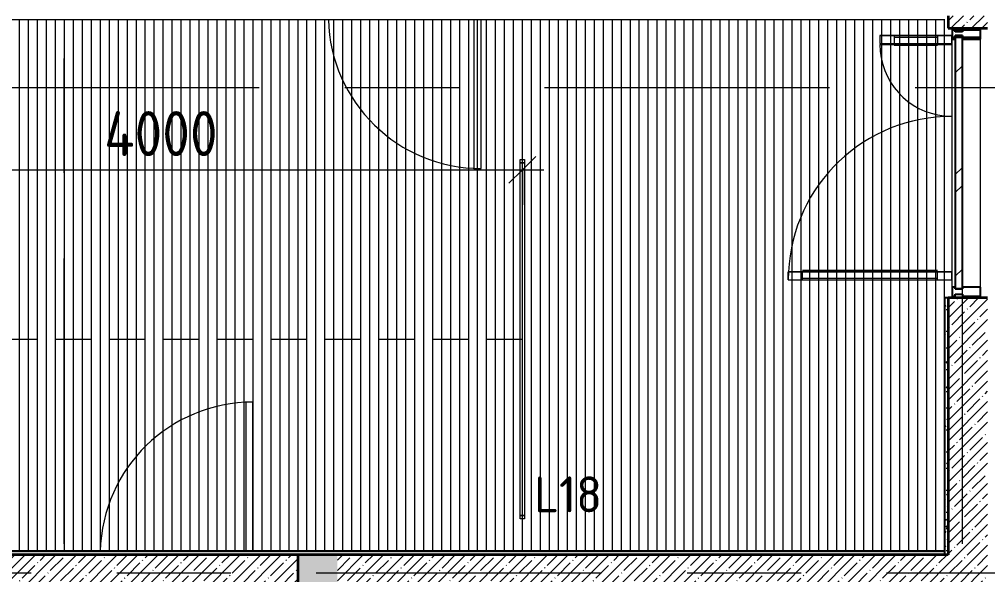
# Model space of a CAD drawing. Header units: millimetres. Extents: x 35802 to 233035, y -8553 to 29000.
# Drawn here: x 70310 to 75700, y 7790 to 10880 of the extents above; entities that cross this region are included whole.
import ezdxf

# ---------------------------------------------------------------- set-up
doc = ezdxf.new("R2010")
doc.units = ezdxf.units.MM
doc.linetypes.add('ADSK_Штрих_ш2 п1', pattern=[300, 200, -100])
doc.linetypes.add('Осевая', pattern=[3175, 635, -476.25, 1587.5, -476.25])
for name, color, linetype, lineweight in [('A-ANNO-DIMS', 7, 'Continuous', 9), ('A-ANNO-DIMS-100', 7, 'Continuous', 9), ('A-CLNG-PATT', 7, 'Continuous', 9), ('A-DETL-1', 7, 'ADSK_Штрих_ш2 п1', 9), ('A-DETL-GENF', 7, 'Continuous', 9), ('A-DOOR', 7, 'Continuous', 9), ('A-DOOR-1', 7, 'Continuous', 13), ('A-GLAZ-CURT', 7, 'Continuous', 9), ('A-GLAZ-CURT-1', 7, 'Continuous', 25), ('A-GLAZ-CWMG', 7, 'Continuous', 9), ('A-GLAZ-CWMG-1', 7, 'Continuous', 25), ('E-LITE-EQPM-IDEN', 7, 'Continuous', 9), ('I-WALL', 7, 'Continuous', 9), ('Оси-2', 7, 'Осевая', 9)]:
    doc.layers.add(name, color=color, linetype=linetype, lineweight=lineweight)
for name, color, linetype, lineweight, true_color in [('A-CLNG-1', 7, 'Continuous', 9, 0xc0c0c0), ('A-WALL-1', 7, 'Continuous', 35, 0x3c3c3c), ('A-WALL-2', 7, 'Continuous', 25, 0x3c3c3c), ('A-WALL-FNSH-2', 7, 'Continuous', 13, 0x3c3c3c), ('E-LITE-EQPM-1', 1, 'Continuous', 9, 0xff0000)]:
    doc.layers.add(name, color=color, linetype=linetype, lineweight=lineweight, true_color=true_color)
doc.styles.add('GOST Common', font='GOST_Common.ttf', dxfattribs={"height": 200})
doc.styles.add('ISOCPEUR', font='isocpeur.ttf', dxfattribs={"width": 0.9, "height": 250})
doc.dimstyles.new('ISO-2_5_0_9К_БОЛЬШОЙ', dxfattribs={"dimscale": 304.8, "dimtxt": 248.995294, "dimasz": 0.492126, "dimexe": 0.393701, "dimexo": 0.984252, "dimgap": 0, "dimtad": 1, "dimdec": 0, "dimrnd": 10, "dimzin": 0, "dimdsep": 46, "dimtxsty": 'ISOCPEUR', "dimblk1": 'OBLIQUE', "dimblk2": 'OBLIQUE', "dimsah": 1, "dimcen": 0.09, "dimdle": 0.393701, "dimazin": 0, "dimtfac": 1, "dimtdec": 4, "dimtix": 1, "dimtmove": 0, "dimatfit": 3, "dimfxl": 1, "dimtvp": 1, "dimtolj": 1, "dimtzin": 0, "dimarcsym": 2})
pattern_1 = [(45, (0, 0), (-57.02463, 57.02463), []), (45, (57.025, 0), (-57.02463, 57.02463), [100.806, -20.161, 3.353, -16.808])]
pattern_2 = [(0, (0, 0), (121.92, 30.48), [10.058, -81.382, 10.058, -81.382, -487.68]), (0, (0, 0), (121.92, 30.48), [-182.88, 10.058, -172.822, 10.058, -81.382, -213.36]), (0, (0, 0), (121.92, 30.48), [-457.2, 10.058, -50.902, 10.058, -142.342]), (120, (45.72, 15.24), (-87.356454, 90.345817), [10.058, -81.382, 10.058, -81.382, -487.68]), (120, (45.72, 15.24), (-87.356454, 90.345817), [-182.88, 10.058, -172.822, 10.058, -81.382, -213.36]), (120, (45.72, 15.24), (-87.356454, 90.345817), [-457.2, 10.058, -50.902, 10.058, -142.342]), (240, (60.96, 76.2), (-34.563546, -120.825817), [10.058, -81.382, 10.058, -81.382, -487.68]), (240, (60.96, 76.2), (-34.563546, -120.825817), [-182.88, 10.058, -172.822, 10.058, -81.382, -213.36]), (240, (60.96, 76.2), (-34.563546, -120.825817), [-457.2, 10.058, -50.902, 10.058, -142.342])]

# ---------------------------------------------------------------- blocks, each defined once
blk = doc.blocks.new('Дверь_Витражная_остекление_ - ВВ-6 остекление-32274838-План расстановки осветительного оборудования 1 этажа в осях 12-23')
at = {"layer": 'A-DETL-GENF'}
for p, q in [((-655, 930), (-610, 930)), ((-655, 930), (-655, 61)), ((-610, 930), (-655, 930)), ((-655, 930), (-655, 61)), ((-610, 930), (-610, 61)), ((-610, 61), (-610, 930)), ((-655, 850), (-610, 850)), ((-645, 850), (-645, 100)), ((-601, 850), (-601, 100)), ((705, 420), (660, 420)), ((660, 420), (660, 61)), ((705, 420), (660, 420)), ((660, 420), (660, 61)), ((705, 420), (705, 61)), ((705, 61), (705, 420)), ((651, 340), (651, 100)), ((705, 340), (660, 340)), ((695, 340), (695, 100)), ((-655, 100), (-610, 100)), ((-655, 61), (-655, 20)), ((-655, 61), (-655, 20)), ((-610, 61), (-610, 20)), ((-610, 20), (-610, 61)), ((705, 100), (660, 100)), ((660, 61), (660, 20)), ((660, 61), (660, 20)), ((705, 61), (705, 20)), ((705, 20), (705, 61)), ((-705, 20), (-705, 17)), ((-655, 20), (-705, 20)), ((-655, 20), (-705, 20)), ((-705, 20), (-705, 17)), ((-610, 20), (-655, 20)), ((-655, 20), (-610, 20)), ((-655, 17), (-655, 20)), ((-655, 17), (-655, 20)), ((655, 17), (655, 20)), ((655, 20), (705, 20)), ((655, 20), (655, 17)), ((705, 20), (655, 20)), ((660, 20), (705, 20)), ((660, 20), (705, 20)), ((705, 20), (705, 17)), ((705, 17), (705, 20))]:
    blk.add_line(p, q, dxfattribs=at)
at = {"layer": 'A-DOOR'}
for p, q in [((-655, 930), (-655, 61)), ((655, 420), (655, 61)), ((-655, 61), (-655, 20)), ((655, 61), (655, 20))]:
    blk.add_line(p, q, dxfattribs=at)
for centre, radius, start, end in [((-655, 20), 910, 2.5903, 90), ((655, 20), 400, 90, 174.0893), ((-655, 20), 910, 360, 2.5903), ((655, 20), 400, 174.0893, 180)]:
    blk.add_arc(centre, radius, start, end, dxfattribs=at)
blk = doc.blocks.new('110_Дверь_СКБ_1Ст_Внутренняя1 - Д-17д _Д-9_ 950x2100h_ПУИ_ С_У персонала-24300662-План расстановки осветительного оборудования 1 этажа в осях 12-23')
at = {"layer": 'A-DOOR'}
blk.add_arc((-412.5, 100), 850, 1.4204, 90, dxfattribs=at)
at = {"layer": 'A-DOOR-1'}
for p, q in [((-412.5, 950), (-412.5, 121)), ((-372.5, 950), (-412.5, 950)), ((-372.5, 121), (-372.5, 950))]:
    blk.add_line(p, q, dxfattribs=at)
blk = doc.blocks.new('110_Дверь_СКБ_1Ст_Внутренняя1 - Д-7_л__950x2100h_Туалет-21784696-План расстановки осветительного оборудования 1 этажа в осях 12-23')
at = {"layer": 'A-DOOR'}
blk.add_arc((437.5, 110), 850, 90, 178.5796, dxfattribs=at)
at = {"layer": 'A-DOOR-1'}
for p, q in [((437.5, 960), (397.5, 960)), ((397.5, 960), (397.5, 131)), ((437.5, 131), (437.5, 960))]:
    blk.add_line(p, q, dxfattribs=at)
blk = doc.blocks.new('Downlight - Strip - 2000 мм-27655400-План расстановки осветительного оборудования 1 этажа в осях 12-23')
at = {"layer": 'E-LITE-EQPM-1'}
for p, q in [((-1000, -231.3), (-1000, -205.9)), ((-1000, -205.9), (-980.9, -205.9)), ((-980.9, -231.3), (-980.9, -205.9)), ((-980.9, -205.9), (981, -205.9)), ((-980.9, -205.9), (-980.9, -231.3)), ((-980.9, -231.3), (-980.9, -205.9)), ((-980.9, -205.9), (981, -205.9)), ((981, -205.9), (981, -231.3)), ((981, -231.3), (981, -205.9)), ((981, -205.9), (1000, -205.9)), ((981, -205.9), (981, -231.3)), ((1000, -205.9), (1000, -231.3)), ((-980.9, -231.3), (-1000, -231.3)), ((981, -231.3), (-980.9, -231.3)), ((981, -231.3), (-980.9, -231.3)), ((1000, -231.3), (981, -231.3))]:
    blk.add_line(p, q, dxfattribs=at)
blk = doc.blocks.new('Прямоугольный импост - Импост структурный с накладкой - 160мм Темный-32274827-План расстановки осветительного оборудования 1 этажа в осях 12-23')
at = {"layer": 'A-GLAZ-CWMG-1'}
for p, q in [((-50, 40), (-50, 140)), ((-50, 140), (0, 140)), ((0, 140), (0, 40)), ((-40, 40), (-50, 40)), ((-50, -17), (-50, 0)), ((-50, 0), (-40, 0)), ((-40, 0), (-40, 40)), ((-10, 40), (-10, 0)), ((0, 40), (-10, 40)), ((-10, 0), (0, 0)), ((0, 0), (0, -17)), ((0, -17), (-50, -17))]:
    blk.add_line(p, q, dxfattribs=at)
blk = doc.blocks.new('Прямоугольный импост - Импост структурный с накладкой - 160мм Темный-32274837-План расстановки осветительного оборудования 1 этажа в осях 12-23')
at = {"layer": 'A-GLAZ-CWMG'}
for p, q in [((75503, 9390), (75503, 10770)), ((75660, 9390), (75660, 10770))]:
    blk.add_line(p, q, dxfattribs=at)
blk = doc.blocks.new('Прямоугольный импост - Импост структурный с накладкой - 160мм Темный-32274824-План расстановки осветительного оборудования 1 этажа в осях 12-23')
at = {"layer": 'A-GLAZ-CWMG-1'}
for p, q in [((-25, 40), (-25, 140)), ((-25, 140), (25, 140)), ((25, 140), (25, 40)), ((-15, 40), (-25, 40)), ((-25, -17), (-25, 0)), ((-25, 0), (-15, 0)), ((-15, 0), (-15, 40)), ((15, 40), (15, 0)), ((25, 40), (15, 40)), ((15, 0), (25, 0)), ((25, 0), (25, -17)), ((25, -17), (-25, -17))]:
    blk.add_line(p, q, dxfattribs=at)
blk = doc.blocks.new('Прямоугольный импост - Импост структурный с накладкой - 160мм Темный-32274829-План расстановки осветительного оборудования 1 этажа в осях 12-23')
at = {"layer": 'A-GLAZ-CWMG-1'}
for p, q in [((0, 140), (-50, 140)), ((-50, 140), (-50, 40)), ((0, 40), (0, 140)), ((-50, 40), (-40, 40)), ((-40, 0), (-50, 0)), ((-50, 0), (-50, -17)), ((-40, 40), (-40, 0)), ((-10, 0), (-10, 40)), ((-10, 40), (0, 40)), ((0, 0), (-10, 0)), ((0, -17), (0, 0)), ((-50, -17), (0, -17))]:
    blk.add_line(p, q, dxfattribs=at)
blk = doc.blocks.new('Системная панель - Стекло - 40мм-32274840-План расстановки осветительного оборудования 1 этажа в осях 12-23')
at = {"layer": 'A-GLAZ-CURT'}
h = blk.add_hatch(dxfattribs=at)
h.set_pattern_fill('FP_81', color=256, style=0, pattern_type=2)
h.set_pattern_definition([(315, (-9985, 75620), (282.8427, 282.8427), [200, -600]), (315, (-10085, 75820), (282.8427, 282.8427), [600, -200]), (315, (-10185, 75420), (282.8427, 282.8427), [200, -600])])
h.paths.add_polyline_path([(-705, -40), (705, -40), (705, 0), (-705, 0)])
at = {"layer": 'A-GLAZ-CURT-1'}
for p, q in [((705, 0), (-705, 0)), ((-705, 0), (-705, -40)), ((705, -40), (705, 0)), ((-705, -40), (705, -40))]:
    blk.add_line(p, q, dxfattribs=at)
blk = doc.blocks.new('DIMBLOCK159-План расстановки осветительного оборудования 1 этажа в осях 12-23')
at = {"layer": 'A-ANNO-DIMS-100'}
for p, q in [((76510.4, 7750.3), (76510.4, 7012.8)), ((76510.4, 7132.8), (76510.4, 7750.3)), ((75720, 7340.6), (75720, 7012.8)), ((75720, 7132.8), (75720, 7340.6)), ((75600, 7132.8), (76510.4, 7132.8))]:
    blk.add_line(p, q, dxfattribs=at)
at = {"layer": 'A-ANNO-DIMS-100', "lineweight": 20}
for p, q in [((75720, 7132.8), (75795, 7207.8)), ((76510.4, 7132.8), (76585.4, 7207.8)), ((75720, 7132.8), (75645, 7057.8)), ((76510.4, 7132.8), (76435.4, 7057.8))]:
    blk.add_line(p, q, dxfattribs=at)
at = {"layer": 'A-ANNO-DIMS-100', "color": 0, "insert": (75899.7, 7459.4), "char_height": 250, "width": 517.144, "attachment_point": 1, "line_spacing_factor": 1.149209, "style": 'ISOCPEUR'}
blk.add_mtext('1/2', dxfattribs=at)
blk = doc.blocks.new('_Oblique')
at = {"color": 0, "linetype": 'ByBlock', "lineweight": -2}
blk.add_line((-0.5, -0.5), (0.5, 0.5), dxfattribs=at)
blk = doc.blocks.new('DIMBLOCK200-План расстановки осветительного оборудования 1 этажа в осях 12-23')
at = {"layer": 'A-ANNO-DIMS-100'}
for p, q in [((69110, 9848.5), (69110, 10162.4)), ((73110, 9848.5), (73110, 10162.4)), ((69110, 10042.4), (73230, 10042.4)), ((69110, 10042.4), (69110, 9848.5)), ((73110, 10042.4), (73110, 9848.5))]:
    blk.add_line(p, q, dxfattribs=at)
at = {"layer": 'A-ANNO-DIMS-100', "lineweight": 20}
for p, q in [((69110, 10042.4), (69185, 10117.4)), ((73110, 10042.4), (73185, 10117.4)), ((69110, 10042.4), (69035, 9967.4)), ((73110, 10042.4), (73035, 9967.4))]:
    blk.add_line(p, q, dxfattribs=at)
at = {"layer": 'A-ANNO-DIMS-100', "color": 0, "insert": (70782, 10369), "char_height": 250, "width": 787.208, "attachment_point": 1, "line_spacing_factor": 1.149209, "style": 'ISOCPEUR'}
blk.add_mtext('4000', dxfattribs=at)

msp = doc.modelspace()

# ---------------------------------------------------------------- hatches: boundary and pattern name
at = {"layer": 'A-CLNG-PATT'}
h = msp.add_hatch(dxfattribs=at)
h.set_pattern_fill('FP_76', color=256, style=0, pattern_type=2)
h.set_pattern_definition([(90, (50061, 16536.537), (-50, 3e-15), [])])
h.paths.add_polyline_path([(75283.4, 7921), (75459, 7921), (75459, 10879), (61939, 10879), (61939, 11349), (61381, 11349), (61381, 10879), (51689, 10879), (51689, 11679), (45931, 11679), (45931, 10879), (42401, 10879), (42401, 10209), (38761, 10209), (38761, 7921), (74557.9, 7921)])
at = {"layer": 'I-WALL'}
h = msp.add_hatch(dxfattribs=at)
h.set_pattern_fill('FP_1', color=256, style=0, pattern_type=2)
h.set_pattern_definition(pattern_1)
h.paths.add_polyline_path([(75700, 7900), (75700, 9330), (75480, 9330), (75480, 7900)])
h.paths.add_polyline_path([(75700, 10830), (75700, 10900), (75480, 10900), (75480, 10830)])
h = msp.add_hatch(dxfattribs=at)
h.set_pattern_fill('FP_67', color=256, style=0, pattern_type=2)
h.set_pattern_definition(pattern_2)
h.paths.add_polyline_path([(75480, 7900), (75480, 9330), (75460, 9330), (75460, 7900)])
h = msp.add_hatch(dxfattribs=at)
h.set_pattern_fill('FP_67', color=256, style=0, pattern_type=2)
h.set_pattern_definition(pattern_2)
h.paths.add_polyline_path([(75283.4, 7900), (75460, 7900), (75459, 7920), (38760, 7920), (38760, 7900), (74557.9, 7900)])
h = msp.add_hatch(dxfattribs=at)
h.set_pattern_fill('FP_1', color=256, style=0, pattern_type=2)
h.set_pattern_definition(pattern_1)
h.paths.add_polyline_path([(71655.9, 7680), (71860, 7680), (71860, 7900), (65910, 7900), (65910, 7680), (70420, 7680)])
h = msp.add_hatch(dxfattribs=at)
h.set_pattern_fill('FP_1', color=256, style=0, pattern_type=2)
h.set_pattern_definition(pattern_1)
h.paths.add_polyline_path([(71860, -100), (72080, -100), (72080, 7900), (71860, 7900), (71860, 120)])
h = msp.add_hatch(dxfattribs=at)
h.set_pattern_fill('FP_1', color=256, style=0, pattern_type=2)
h.set_pattern_definition(pattern_1)
h.paths.add_polyline_path([(75480, 7680), (75700, 7680), (75700, 7900), (72080, 7900), (72080, 7680), (75283.4, 7680)])

# ---------------------------------------------------------------- linework, layer by layer
at = {"layer": 'A-CLNG-1'}
msp.add_line((75459, 9330), (75459, 10879), dxfattribs=at)
at = {"layer": 'A-DETL-1'}
msp.add_line((41110, 9099.6), (73110, 9099.6), dxfattribs=at)
at = {"layer": 'A-WALL-1'}
for p, q in [((75480, 10900), (75480, 10830)), ((75480, 10830), (75700, 10830)), ((75700, 9330), (75480, 9330)), ((75480, 9330), (75480, 7900)), ((75480, 7900), (65910, 7900)), ((71860, 7900), (71860, 120))]:
    msp.add_line(p, q, dxfattribs=at)
at = {"layer": 'A-WALL-2'}
for p, q in [((75480, 9330), (75460, 9330)), ((75460, 9330), (75460, 7900)), ((75460, 7920), (38760, 7920)), ((65910, 7900), (75460, 7900))]:
    msp.add_line(p, q, dxfattribs=at)
at = {"layer": 'A-WALL-FNSH-2'}
for p, q in [((61939, 10879), (75459.5, 10879)), ((75459.5, 10879), (75459.5, 10880)), ((75460, 9330), (75459, 9330)), ((75459, 9330), (75459, 7920))]:
    msp.add_line(p, q, dxfattribs=at)
at = {"layer": 'I-WALL'}
msp.add_line((38761, 7921), (75459, 7921), dxfattribs=at)
at = {"layer": 'Оси-2'}
for p, q in [((75560, 501), (75560, 25078.1)), ((70560, 501), (70560, 24898.1)), ((71960, 501), (71960, 24898.1)), ((74860, 501), (74860, 24898.1)), ((40371.6, 10500), (82250, 10500)), ((39101.6, 7800), (82250, 7800))]:
    msp.add_line(p, q, dxfattribs=at)

# ---------------------------------------------------------------- block references
at = {"layer": 'A-DOOR'}
for name, p, rotation in [('110_Дверь_СКБ_1Ст_Внутренняя1 - Д-17д _Д-9_ 950x2100h_ПУИ_ С_У персонала-24300662-План расстановки осветительного оборудования 1 этажа в осях 12-23', (72467.3, 11000), 180), ('Дверь_Витражная_остекление_ - ВВ-6 остекление-32274838-План расстановки осветительного оборудования 1 этажа в осях 12-23', (75520, 10085), 89.99999999999959)]:
    msp.add_blockref(name, p, dxfattribs=dict(at, rotation=rotation))
msp.add_blockref('110_Дверь_СКБ_1Ст_Внутренняя1 - Д-7_л__950x2100h_Туалет-21784696-План расстановки осветительного оборудования 1 этажа в осях 12-23', (71172.5, 7790), dxfattribs=at)
at = {"layer": 'A-GLAZ-CURT', "rotation": 89.99999999999959}
msp.add_blockref('Системная панель - Стекло - 40мм-32274840-План расстановки осветительного оборудования 1 этажа в осях 12-23', (75520, 10085), dxfattribs=at)
at = {"layer": 'A-GLAZ-CWMG', "extrusion": (0, 0, -1), "rotation": 90.00000000000041}
for name, p in [('Прямоугольный импост - Импост структурный с накладкой - 160мм Темный-32274824-План расстановки осветительного оборудования 1 этажа в осях 12-23', (-75520, 10805)), ('Прямоугольный импост - Импост структурный с накладкой - 160мм Темный-32274827-План расстановки осветительного оборудования 1 этажа в осях 12-23', (-75520, 10820))]:
    msp.add_blockref(name, p, dxfattribs=at)
at = {"layer": 'A-GLAZ-CWMG'}
msp.add_blockref('Прямоугольный импост - Импост структурный с накладкой - 160мм Темный-32274837-План расстановки осветительного оборудования 1 этажа в осях 12-23', (0, 0), dxfattribs=at)
at = {"layer": 'A-GLAZ-CWMG', "rotation": 269.9999999999996}
msp.add_blockref('Прямоугольный импост - Импост структурный с накладкой - 160мм Темный-32274829-План расстановки осветительного оборудования 1 этажа в осях 12-23', (75520, 9340), dxfattribs=at)
at = {"layer": 'E-LITE-EQPM-1', "rotation": 90}
msp.add_blockref('Downlight - Strip - 2000 мм-27655400-План расстановки осветительного оборудования 1 этажа в осях 12-23', (72891.4, 9100.6), dxfattribs=at)

# ---------------------------------------------------------------- texts
at = {"layer": 'E-LITE-EQPM-IDEN', "insert": (73176.6, 8336.6), "char_height": 200, "width": 472.996, "attachment_point": 1, "style": 'GOST Common'}
msp.add_mtext('L18', dxfattribs=at)

# ---------------------------------------------------------------- dimensions: what is measured, and where the dimension line sits
at = {"layer": 'A-ANNO-DIMS'}
dim = msp.add_linear_dim(base=(73110, 10042.4), p1=(69110, 10148.5), p2=(73110, 10148.5), dimstyle='ISO-2_5_0_9К_БОЛЬШОЙ', override={"dimpost": '<>', "dimfxl": 4000}, dxfattribs=at)
dim.commit()
dim.dimension.update_dxf_attribs({"geometry": 'DIMBLOCK200-План расстановки осветительного оборудования 1 этажа в осях 12-23', "text_midpoint": (71110, 10167.4)})
dim = msp.add_linear_dim(base=(76510.4, 7132.8), p1=(75720, 7640.6), p2=(76510.4, 8050.3), text='1/2', dimstyle='ISO-2_5_0_9К_БОЛЬШОЙ', override={"dimpost": '<>', "dimfxl": 890.31364}, dxfattribs=at)
dim.commit()
dim.dimension.update_dxf_attribs({"geometry": 'DIMBLOCK159-План расстановки осветительного оборудования 1 этажа в осях 12-23', "text_midpoint": (76115.2, 7257.8)})

doc.saveas('drawing.dxf')
